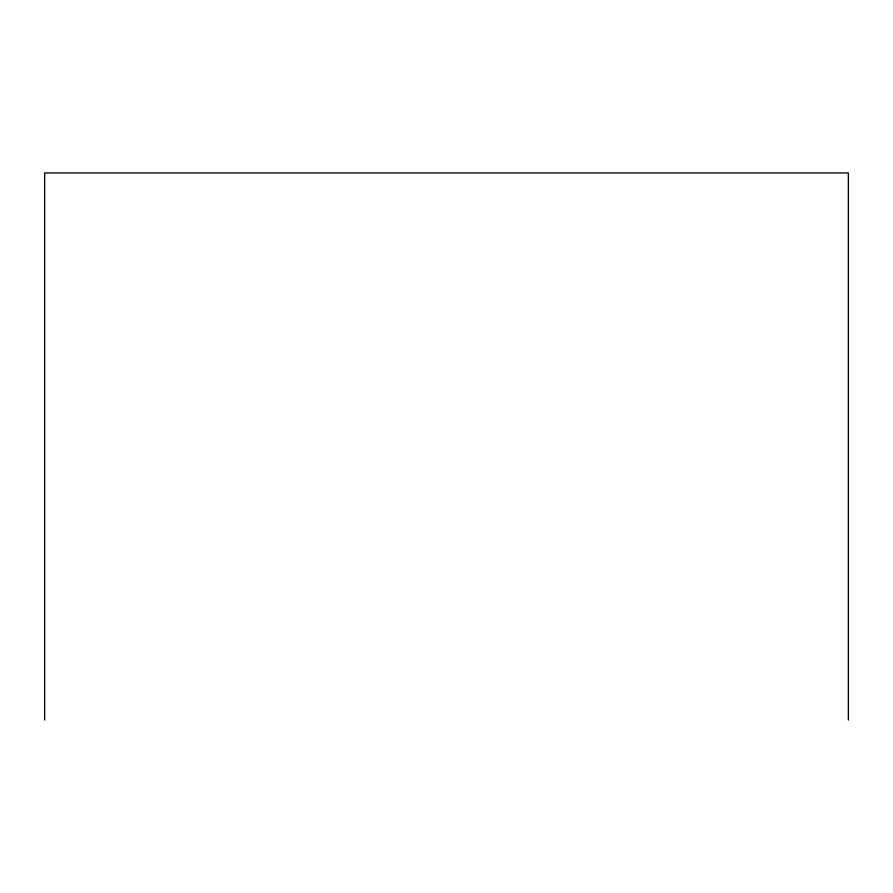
<?xml version="1.0" encoding="UTF-8"?>
<svg xmlns="http://www.w3.org/2000/svg" width="893" height="893" viewBox="0 0 893 893"><rect width="100%" height="100%" fill="white"/><g stroke="black" fill="none" stroke-linecap="round" stroke-linejoin="round"><path stroke-width="1.34" d="M848.35 720.048L848.35 172.952L44.65 172.952L44.65 720.048"/></g></svg>
